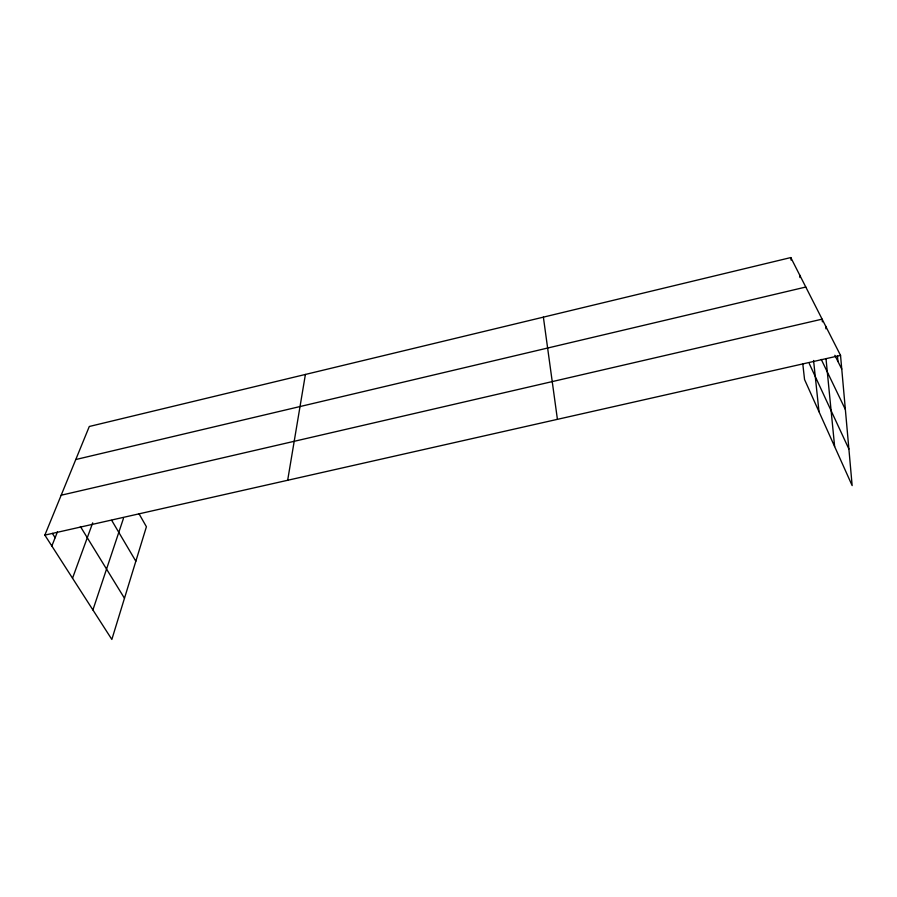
<?xml version="1.0" encoding="UTF-8"?>
<svg xmlns="http://www.w3.org/2000/svg" width="897" height="897" viewBox="0 0 897 897"><rect width="100%" height="100%" fill="white"/><g stroke="black" fill="none" stroke-linecap="round" stroke-linejoin="round"><path stroke-width="1.35" d="M287.668 480.265L305.406 374.453M92.907 609.96L123.45 518.432M72.534 578.217L92.694 522.861M51.835 546.004L57.442 531.899M139.046 513.813L146.413 526.752L111.845 639.438L44.85 535.117L89.296 426.49L790.806 257.562L840.534 355.391L852.15 485.591L804.553 379.532L802.77 363.689M75.774 459.533L805.798 287.04M61.175 495.222L822.123 319.153L822.381 321.832M44.85 535.117L840.534 355.391M52.374 533.379L55.132 537.718M80.405 526.528L124.47 598.265M111.699 520.35L135.839 561.219M834.838 355.29L841.756 369.082M821.26 359.405L845.355 409.458M809.285 363.633L848.887 449.027M543.38 317.146L557.418 419.348M790.806 257.562L791.098 260.096M799.653 274.953L799.933 277.532M813.568 360.482L818.995 411.712M825.991 358.587L834.636 446.549M825.666 326.138L825.924 328.818M837.462 356.042L837.955 361.491"/></g></svg>
